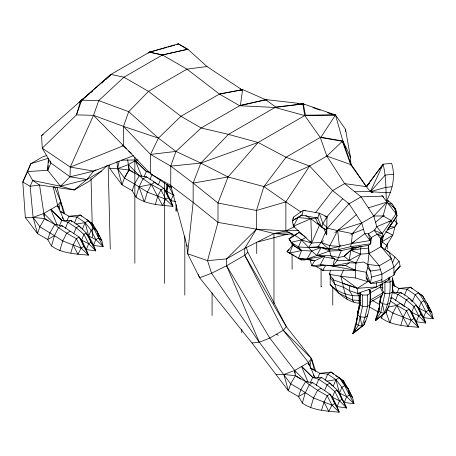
<?xml version="1.0" encoding="UTF-8"?>
<svg xmlns="http://www.w3.org/2000/svg" width="456" height="456" viewBox="0 0 456 456"><rect width="100%" height="100%" fill="white"/><g stroke="black" fill="none" stroke-linecap="round" stroke-linejoin="round"><path stroke-width="0.68" d="M326.929 218.139L326.941 216.737L342.673 198.673L342.673 199.033M387.269 248.999L387.332 243.39M176.084 211.031L176.244 204.624M176.101 211.02L176.244 205.325M46.911 155.439L42.345 157.035L30.763 163.721L27.559 171.536L32.729 180.49L60.517 186.236L70.019 176.82L70.27 167.09L93.514 115.334L98.741 100.616L123.929 77.201L162.433 54.971L187.815 49.231L206.99 66.525L242.113 89.883L240.996 90.522M166.788 193.811L167.021 184.572M166.862 193.766L167.09 184.52M380.766 296.029L378.925 311.02L375.299 320.705L386.357 312.029C391.373 301.285 393.739 289.492 392.644 277.647L392.536 291.943L389.96 293.43L384.915 293.493L383.068 292.427M369.303 289.52L370.226 290.592C370.848 302.413 369.212 314.235 363.945 324.968L352.881 333.644C356.689 320.648 360.44 307.207 360.149 293.567M81.647 101.506L81.709 100.166L110.945 74.408L149.517 52.138L166.52 47.487M106.96 165.67L101.46 171.068L88.789 181.545L74.197 189.97L60.517 186.236L47.737 170.339L48.33 158.312M367.593 314.674L367.525 315.877L364.948 317.365L359.995 316.738L357.612 314.629L360.035 305.013L360.149 302.1C356.324 312.377 358.41 323.851 352.881 333.644L362.035 326.068L363.945 324.968L365.136 320.961M387.554 308.017L386.357 312.029L384.454 313.13L380.737 312.628L378.925 311.02L380.224 298.087M25.337 217.461L33.106 217.415L44.614 218.601L54.788 224.477L61.948 225.635L79.15 237.091L81.544 240.169L86.292 249.557L88.435 255.149C75.867 253.924 62.136 253.593 51.505 246.001L47.686 239.508L37.512 233.632L25.337 217.461L22.8 182.058L27.559 171.536L47.737 170.339L48.091 165.613M48.296 162.912L48.547 159.532M369.827 281.62L367.781 281.677L355.651 278.012L355.338 270.226L355.959 263.021L360.616 254.123L360.616 248.828L361.112 246.422M305.104 236.493L298.937 232.509L289.036 238.893L291.173 242.284L298.463 246.992L308.524 247.505L317.997 246.759L328.742 248.947L351.302 243.641L364.737 233.666L368.374 233.78L371.315 237.599L370.757 243.76L368.482 245.345L352.858 248.013L341.282 250.618L329.808 250.96L306.973 258.997L298.463 258.444L287.001 251.57L292.792 245.157L293.96 244.484M381.906 279.727L370.42 283.318L371.509 277.117L370.449 271.052L367.781 264.486L369.001 253.587L368.482 245.345L369.001 253.587L379.272 265.745L381.906 274.17L381.906 282.059L374.615 283.227L370.42 283.318L366.225 277.846L366.225 272.243L367.781 267.718L367.781 264.486L363.557 262.04L355.959 263.021L349.325 262.77L333.022 265.894L320.163 264.913L311.63 265.768L310.205 259.903M357.806 311.032L356.512 323.965L358.325 325.573L362.035 326.068L364.948 317.365L367.542 306.369L367.542 294.986L370.118 293.499L369.086 289.469L370.226 290.592L370.118 304.882L367.542 306.369L362.497 306.438L360.035 305.013L360.035 293.63L360.656 292.313M386.545 200.714C392.833 189.479 395.54 175.811 391.641 163.333L383.12 164.2L366.367 186.669L344.639 183.62L332.606 190.568L315.66 212.513M240.375 105.592L242.615 89.547L265.586 99.664L275.732 107.057L303.348 103.894L335.473 114.958L345.557 129.401L350.276 156.311L351.052 165.688M355.959 263.021L349.131 260.393L350.881 250.372L352.858 248.013L354.796 247.34M330.201 277.761L334.841 284.282L343.887 287.451L349.325 290.592L357.35 293.43L360.035 293.63L362.497 295.055L362.497 306.438L358.325 325.573L352.881 333.644L353.685 331.717M385.861 281.209L384.915 282.11L384.915 293.493L380.737 312.628L375.299 320.705L379.016 308.307M383.633 234.977L381.034 246.639L369.001 253.587L360.616 254.123L350.881 250.372L344.075 256.3L338.46 257.543L330.697 255.748L316.8 255.377C308.501 249.455 303.787 239.577 294.28 235.199M127.663 159.771L129.128 169.809L139.308 175.685L146.507 176.814L163.738 188.254L166.132 191.332L170.852 200.737L172.989 206.334C160.421 205.126 146.729 204.698 136.059 197.18L132.206 190.716L122.026 184.84L117.625 168.617L119.13 161.042M389.943 302.932L387.366 304.42L382.407 303.799L380.03 301.684L381.296 295.425M59.081 209.327L60.676 201.495L56.977 187.199M309.898 366.379L311.499 358.547L286.351 326.695L244.741 255.257L244.741 248.4L256.466 229.163L256.466 210.472L263.887 186.589L286.003 157.24L320.277 137.45L342.393 141.263L342.855 140.995L335.473 114.958L305.423 115.163L303.348 103.894L264.218 99.391M389.259 277.345L388.689 279.967L376.662 286.915L357.35 293.43L359.066 295.904L359.066 303.28C346.976 301.963 338.147 293.008 330.201 284.618L330.201 274.558M370.42 283.318L366.225 272.243L355.338 270.226L345.437 265.54L333.022 265.894L334.573 258.803L330.697 255.748L329.808 250.96L328.742 248.947L321.098 242.33L311.63 243.082L301.564 239.907L291.173 242.284M392.314 290.404L392.644 289.03M369.913 302.374L381.946 295.425L382.259 294.177M390.188 224.876L389.72 226.729L387.532 229.505M380.03 301.684L381.587 295.505M330.543 270.311L329.477 274.375L333.518 279.927L336.619 290.113L338.808 293.208L352.431 300.014L360.348 300.487M381.786 237.171L380.726 241.167L381.034 246.639L391.305 258.803L393.933 267.222L393.933 275.11L381.906 282.059M375.539 222.334L383.086 215.939L386.962 202.145L381.792 195.202M51.505 246.001L54.486 235.666L58.453 227.652L61.948 225.635L62.694 226.638M136.059 197.18L139.046 186.852L143.007 178.837L146.507 176.814L147.248 177.817M302.322 403.053L305.303 392.724L309.271 384.71L312.77 382.687L329.967 394.149L332.361 397.222L337.109 406.609L339.253 412.207C326.684 410.981 312.953 410.651 302.322 403.053L298.509 396.566L288.329 390.689L251.957 342.946L199.62 277.767L187.644 253.753L186.766 245.054L170.755 185.438L170.755 166.115L175.959 151.409L201.17 127.976L239.674 105.746L265.033 100.041L267.136 100.274M390.695 297.58L392.006 297.785L409.237 309.225L411.631 312.297L416.351 321.708L418.488 327.305C405.92 326.097 392.228 325.664 381.558 318.151L382.681 314.275M70.805 253.029L73.194 244.986L76.38 238.693L79.15 237.091L88.435 255.149L81.134 248.081L76.38 238.693L66.736 233.21L58.453 227.652L54.788 224.477L50.057 232.674L47.686 239.508L54.486 235.666L62.751 240.945L81.134 248.081L83.898 246.479L81.544 240.169L80.347 239.417M155.399 204.191L157.782 196.148L160.974 189.856L163.738 188.254L172.989 206.334L165.688 199.261L160.974 189.856L151.335 184.366L143.007 178.837L139.308 175.685L134.571 183.882L132.206 190.716M321.622 410.087L324.011 402.044L327.203 395.745L329.967 394.149L339.253 412.207L331.951 405.133L327.203 395.745L317.553 390.268L309.271 384.71L305.611 381.529L295.431 375.658L283.928 374.467L276.159 374.513M400.892 325.162L403.281 317.119L406.473 310.827L409.237 309.225L418.488 327.305L411.187 320.232L406.473 310.827L396.834 305.338L390.171 300.909M59.764 250.794L62.751 240.945L66.736 233.21L70.195 231.215M310.587 407.846L313.568 398.002L317.553 390.268L321.018 388.267M326.77 234.378L326.941 216.737L319.251 213.174L303.308 210.279L293.39 217.176L292.267 220.864L293.39 226.256L311.63 243.082L308.524 247.505L321.098 247.597L329.808 250.96M302.231 214.856L292.267 220.864L301.809 215.198L303.308 210.279L305.338 210.832M370.118 301.735L370.734 299.826L370.175 298.537M381.946 295.425L383.684 291.105M376.371 318.134L375.299 320.705L384.454 313.13C388.9 301.815 391.248 289.742 389.641 277.601M132.559 172.129L129.128 169.809L124.391 178.005L122.026 184.84L109.856 168.663L109.6 165.123M378.406 312.862L377.705 311.682L379.643 306.096M337.212 231.922L337.679 230.593L356.307 214.77M171.815 187.9L150.514 173.747L123.485 145.72L123.485 126.392L128.712 111.674L148.502 91.377L187.006 69.147L206.99 66.525M370.848 238.893L371.315 237.599L377.14 234.241L382.202 233.58L396.093 213.704L395.899 210.17L394.828 208.153L392.183 205.867M298.349 230.326L285.861 230.901L273.965 233.546L244.741 248.4L226.586 258.883L207.548 260.667L187.644 253.753L193.162 202.424L193.162 183.101L200.817 163.088L228.433 134.366L275.036 107.462L303.348 103.894L301.963 104.082M320.739 137.53L335.473 114.958L304.728 115.567L258.125 142.471L228.08 176.962L217.996 203.045L217.996 222.368L207.548 260.667L211.544 273.241L259.344 342.285L290.7 383.855L300.875 389.732L313.568 398.002L331.951 405.133L334.721 403.537L332.361 397.222L334.755 391.385L337.127 390.017L339.52 393.089L346.606 407.96L337.109 406.609L334.721 403.537M298.937 232.509L289.036 238.893L292.792 245.157L289.691 253.103L301.564 250.498L311.63 251.011L321.098 247.597L316.8 255.377L334.573 258.803L337.297 260.37L349.131 260.393L360.616 254.123M305.269 259.937L301.564 259.96L298.463 258.444L301.564 250.498L298.463 246.992L301.564 239.907L306.221 237.217M371.315 237.599L370.175 240.523L370.757 243.76L350.527 246.719L338.494 249.592L328.742 248.947L317.997 246.759L321.098 242.33L325.612 232.047M384.904 249.717L386.614 245.322L392.827 235.171L394.913 226.957L397.056 223.714L395.722 217.54M65.419 228.399L67.898 222.197L70.897 220.47C82.992 226.928 91.565 237.975 95.788 250.903L86.292 249.557L83.898 246.479M74.368 223.235L76.847 217.033L80.341 215.015L92.574 223.725L97.048 231.215L101.802 240.603L103.141 246.656L93.451 245.425L91.057 242.347L86.309 232.959L83.932 234.333L81.544 240.169L88.686 243.721L95.788 250.903L91.057 242.347L88.698 236.037L85.124 222.596L76.847 217.033L68.993 216.281L59.998 211.088M149.978 179.584L151.962 174.619M316.236 385.457L318.715 379.255L321.714 377.522L329.962 383.103L337.127 390.017L346.606 407.96L345.426 407.276M325.185 380.293L327.664 374.091L331.164 372.067L343.391 380.783L347.871 388.267L352.619 397.655L353.964 403.714L344.269 402.477L341.875 399.405L339.52 393.089L335.941 379.648L327.664 374.091L319.81 373.333L317.741 377.716M395.477 300.555L397.957 294.354L400.955 292.621C413.113 299.011 421.629 310.126 425.847 323.059L416.351 321.708L413.957 318.63L411.631 312.297L410.554 311.448M404.421 295.385L406.9 289.184L410.4 287.166L422.672 295.853L427.141 303.348L431.855 312.753L433.2 318.812L423.504 317.575L421.116 314.497L416.396 305.092L414.025 306.466L411.631 312.297L418.739 315.871L425.847 323.059L421.116 314.497L418.79 308.165L416.773 306.232M389.903 276.952L388.689 279.967L388.689 277.909M392.536 262.741L394.902 256.939L389.122 252.162L381.034 246.639L380.515 238.397L374.199 230.422L376.77 226.717L391.271 220.561L392.052 222.75L389.72 226.729L388.255 228.142M86.144 219.37L88.584 220.596L93.862 228.598L103.141 246.656L95.84 239.588L88.698 236.037L91.092 230.2L93.862 228.598L97.048 231.215L99.436 236.499M86.292 249.557L88.686 243.721L91.057 242.347M93.451 245.425L95.84 239.588L98.61 237.986L101.802 240.603L100.109 237.673M170.852 200.737L173.24 194.9L168.526 185.495L166.132 191.332L168.458 197.665L170.852 200.737L175.6 201.41M335.741 375.812L339.406 377.653L344.679 385.656L353.964 403.714L346.663 396.64L339.52 393.089L341.909 387.252L344.679 385.656L347.871 388.267L350.254 393.556L349.547 392.399M337.109 406.609L339.503 400.773L341.875 399.405M344.269 402.477L346.663 396.64L349.427 395.044L352.619 397.655L350.59 394.144M416.351 321.708L418.739 315.871L421.116 314.497M423.504 317.575L425.898 311.739L428.668 310.137L431.855 312.753L428.822 307.475M73.729 233.614L76.175 227.761L79.144 226.045L80.854 228.165M82.405 229.1L85.124 222.596L88.584 220.596L97.048 231.215L98.61 237.986M158.329 184.777L160.506 179.567M324.552 390.672L326.998 384.813L329.962 383.103L332.099 385.747M333.228 386.158L335.941 379.648L339.406 377.653L347.871 388.267L349.427 395.044M403.828 305.742L406.273 299.888L409.243 298.173L412.23 301.878L415.222 294.724L418.682 292.723L423.949 300.732L433.2 318.812L425.898 311.739L418.79 308.165L421.179 302.334L423.949 300.732L427.141 303.348L429.523 308.632M329.962 273.218L329.477 274.375L340.786 276.239L355.651 278.012M47.737 170.339L50.907 163.043L50.223 161.036M347.301 299.712C343.978 292.228 343.1 284.088 340.786 276.239L343.522 269.946M309.829 241.127L311.63 243.082L319.388 225.412L310.878 218.703L305.719 215.511M326.741 229.476L327.305 228.194L349.039 203.803L361.067 196.855L382.801 196.154L383.684 197.152M354.7 191.725L370.432 191.628L383.12 164.2C386.004 175.919 385.924 188.054 386.243 200.041M59.525 225.389L61.891 220.379L70.897 220.47L72.014 221.969M66.918 220.664L68.993 216.281L80.341 215.015L81.829 216.304M144.039 176.592L146.405 171.581L149.192 171.604M310.342 382.442L312.708 377.431L321.714 377.522M396.937 292.837L399.006 288.454L410.4 287.166L412.384 288.882M393.933 275.11L395.962 270.904L400.157 266.15L399.063 261.214L394.902 256.939M292.256 233.791L286.003 234.555L273.965 233.546L256.466 229.163L217.996 222.368L193.162 202.424L170.755 185.438L150.514 173.747L150.514 154.424L158.437 138.151L180.929 116.286L219.433 94.061L242.113 89.883L240.192 88.954M81.134 248.081L77.942 254.374L73.194 244.986M168.458 197.665L165.688 199.261L162.501 205.559L151.335 184.366L139.046 186.852L124.391 178.005L117.625 168.617L116.941 161.544M331.951 405.133L328.759 411.432L324.011 402.044M413.957 318.63L411.187 320.232L408 326.524L396.834 305.338L387.959 307.127M338.882 229.904L337.679 230.593L329.808 245.693L328.742 248.947L330.133 249.13M324.604 256.58L320.163 264.913L323.441 264.907M311.63 243.082L310.878 218.703L293.39 226.256L298.042 217.535L310.878 218.703L315.769 218.105M372.187 192.711L370.432 191.628L371.098 190.391M48.644 158.181L30.763 163.721L22.8 182.058L30.113 186.276L39.558 185.045L44.614 218.601L39.877 226.803L37.512 233.632L33.106 217.415L30.113 186.276L32.729 180.49L39.558 185.045L74.197 189.97L86.868 179.493L101.46 171.068M294.542 235.45L285.861 230.901L256.466 229.163L226.586 258.883L226.586 265.74L269.787 338.056L294.701 370.466L295.431 375.658L290.7 383.855L288.329 390.689L283.928 374.467L294.701 370.466L308.49 362.503L311.499 358.547L283.29 330.264L244.741 255.257L247.859 252.276L246.388 247.642M323.652 256.568L314.731 260.684L306.973 258.997L311.63 251.011M124.391 178.005L129.128 169.809M311.499 260.131L314.731 260.684L311.63 265.768L316.287 266.566L324.666 265.141M370.015 292.974L380.247 287.069L382.424 283.546M326.063 264.907L322.654 270.271L316.287 266.566M388.147 228.131L389.72 226.729L397.028 215.802C396.298 209.714 393.1 202.51 386.87 200.532M294.616 226.632L285.861 230.901L285.861 201.905L309.624 166.047L326.866 156.089L342.393 141.263L345.876 148.462M383.12 164.2L366.367 186.669L370.432 191.628L373.19 192.329M353.696 332.515L352.881 333.644L355.794 330.674M376.114 319.57L375.299 320.705L376.759 319.217M333.022 265.894L337.297 260.37L341.282 250.618L338.494 249.592L339.424 246.422L337.679 230.593L327.305 228.194M380.686 241.144L380.515 238.397L381.393 237.285M60.517 186.236L86.868 179.493L93.674 171.12L96.022 169.769M79.179 102.617L80.558 100.998L110.945 74.408L123.929 77.201L148.502 91.377L180.929 116.286L201.17 127.976L228.433 134.366L258.125 142.471L286.003 157.24L309.624 166.047L332.606 190.568L349.039 203.803L361.745 222.984L364.737 233.666L370.175 240.523L351.302 243.641L350.527 246.719L352.858 248.013L356.723 246.998M399.063 261.214L393.933 267.222L381.906 274.17L371.509 277.117M251.957 342.946L259.344 342.285L269.787 338.056L283.29 330.264L286.351 326.695L247.859 252.276M380.515 238.397L382.783 236.812L397.028 215.802L396.093 213.704L394.828 208.153L386.962 202.145L373.777 216.036L361.745 222.984L350.932 235.114M390.501 192.358L386.243 192.791L370.432 191.628L385.24 175.075L393.762 174.203M342.393 141.263L350.624 164.519L366.367 186.669L369.2 183.517M320.739 137.182L342.855 140.995L351.052 164.274L366.367 186.669L369.166 183.569M395.158 225.766L397.056 223.714L394.235 220.048M393.933 272.779L400.157 266.15L398.977 266.828M340.923 244.946L339.424 246.422L329.808 245.693L321.098 242.33L323.384 240.711M105.456 79.743L110.945 74.408L105.461 79.612M101.967 82.924L103.962 81.031M148.451 53.124L149.517 52.138L152.401 51.67M352.858 248.013L344.075 256.3L349.131 260.393M86.868 179.493L70.019 176.82L50.907 163.043L42.248 148.171L41.553 135.557L80.558 100.998L89.838 93.417M289.087 249.751L287.001 251.57L293.966 255.331M90.926 92.528L92.562 91.189M388.706 227.555L389.72 226.729L394.913 226.957L387.207 229.898M366.367 186.669L367.513 185.82M349.325 262.77L345.437 265.54L342.604 265.409M334.824 232.617L337.679 230.593L361.745 222.984M83.482 99.009L80.558 100.998L76.483 114.883L42.248 148.171L70.27 167.09L93.674 171.12L133.54 155.621M177.15 44.528L178.342 43.793L187.815 49.231L187.815 49.59L178.758 44.135M386.739 246.622L386.614 245.322L381.963 241.8L392.827 235.171L385.901 231.54M41.553 135.557L43.371 134.509M242.005 89.9L242.615 89.547L220.128 93.93M109.856 168.663L117.625 168.617L128.398 164.616L136.441 159.97M264.862 100.081L265.586 99.664L240.369 105.347M158.032 184.931L154.795 182.371L151.335 184.366L147.351 192.101L144.364 201.951L139.046 186.852L147.351 192.101L165.688 199.261M349.815 156.579L350.276 156.311L342.855 140.995L342.855 142.215M198.331 274.495L199.62 277.767L211.544 273.241L226.586 265.74L244.741 255.257M353.594 232.965L352.431 233.637L337.679 230.593M354.34 241.885L351.302 243.641L352.431 233.637L363.506 229.277M375.237 229.824L368.374 233.78L370.175 240.523L369.195 239.537M388.843 221.964L391.271 220.561L383.086 215.939L373.777 216.036L361.067 196.855L344.639 183.62L326.866 156.089L320.277 137.45L304.728 115.567L302.847 104.185L301.45 104.031M368.659 248.092L360.616 248.828L350.881 250.372L352.083 249.677M395.95 224.352L397.056 223.714M321.776 286.499L321.081 286.898L321.081 268.476M392.536 280.56L389.96 282.047L384.915 282.11M370.734 299.826L382.766 292.883L380.247 287.069L380.247 284.327M390.507 298.651L392.006 297.785M177.15 44.477L178.342 43.793L149.448 52.178L162.433 54.971L187.006 69.147L219.433 94.061L239.674 105.746L275.036 107.462L304.728 115.567M187.815 49.231L162.45 54.959L149.517 52.138M305.303 392.724L298.509 396.566L300.875 389.732L305.611 381.529L312.77 382.687M158.437 138.151L123.485 126.392L93.514 115.334L76.483 114.883L81.709 100.166L98.741 100.616L128.712 111.674L158.437 138.151L175.959 151.409L200.817 163.088L228.08 176.962L263.887 186.589L309.624 166.047L308.324 166.582M350.881 250.372L359.944 246.388M70.27 167.09L123.485 145.72L126.614 148.559M258.125 142.471L200.817 163.088L170.755 166.115L150.514 154.424L123.485 126.392M368.334 207.822L386.962 202.145L396.093 213.704M300.988 212.063L285.861 201.905L256.466 210.472L217.996 203.045L193.162 183.101L170.755 166.115M370.432 191.628L385.73 187.387L392.114 186.738M167.876 47.111L174.676 45.252M258.125 241.902L287.371 234.219M70.019 176.82L93.674 171.12M360.371 295.63C349.421 296.765 337.896 292.49 330.201 284.618M193.162 183.101L228.08 176.962M383.086 215.939L384.459 215.699M306.973 258.997L322.854 256.329M75.856 224.147L85.124 222.596L91.092 230.2L95.84 239.588M326.678 381.199L335.941 379.648L341.909 387.252L346.663 396.64M149.448 52.178L150.879 51.95M380.503 269.69L370.449 271.052L367.781 267.718M150.514 154.424L175.959 151.409M319.81 373.333L331.164 372.067L333.638 374.216M323.994 270.169L322.654 270.271L355.338 270.226L327.459 265.158M325.573 216.822L326.941 216.737L322.899 223.662L321.771 227.35L326.017 229.585L326.684 235.017M290.044 232.708L273.965 233.546L273.965 303.639M362.497 295.055L367.542 294.986M121.655 160.159L137.929 159.953M353.229 270.174L355.338 270.226M387.509 201.062L388.848 201.13L386.984 200.629M316.8 255.377L318.157 255.474M399.006 288.454L406.9 289.184L415.222 294.724L421.179 302.334L425.898 311.739M297.244 103.569L298.646 103.723M367.781 264.486L379.272 265.745L391.305 258.803L389.122 252.162L386.711 250.76M325.561 216.583L326.941 216.737L324.917 216.184M117.625 168.617L129.128 170.037L128.398 164.616L139.365 175.606M298.463 258.444L314.731 260.684M301.809 215.198L317.747 218.093L321.771 227.35L317.809 223.121L315.313 217.461L317.747 218.093L319.251 213.174L322.899 223.662L326.77 227.128L326.017 229.585L324.205 229.089L317.809 223.121M283.945 234.11L286.003 234.555M389.629 203.296L392.109 203.969M153.467 181.984L154.795 182.371M331.358 257.862L334.573 258.803M150.44 172.784L146.405 171.581L135.295 160.637L141.81 176.552M332.686 278.103L333.518 279.927L357.35 288.312L376.662 286.915L376.662 282.8M342.336 283.227L357.35 288.312L367.781 281.677L366.225 277.846L367.382 278.622M302.847 104.185L304.186 104.646M312.884 107.639L320.249 110.175M327.607 112.712L334.966 115.248M319.388 225.412L321.366 226.108M326.866 156.089L350.624 164.519L350.288 161.207M380.247 287.069L382.903 288.021M122.151 145.225L123.485 145.72L126.335 148.576M411.187 320.232L392.85 313.072L386.916 309.322M374.199 230.422L382.202 233.58L382.783 236.812L377.14 234.241M150.514 173.747L152.344 174.597M332.361 397.222L339.503 400.773L346.606 407.96M60.591 211.573L63.549 213.134L60.676 201.495L54.583 186.715M310.222 367.998L314.366 370.192L311.499 358.547L310.331 357.738M347.877 203.131L349.039 203.803M386.124 231.739L387.908 232.765M392.377 284.63L399.547 288.768M368.995 289.879L370.226 290.592M372.29 300.356L379.472 304.505M369.32 306.848L377.705 311.682M310.222 367.798L320.351 373.646M292.792 245.157L301.564 250.498L294.28 245.79L291.857 242.609M295.135 256.044L296.303 256.756M298.059 257.822L301.564 259.96M419.11 293.601L422.672 295.853L424.16 299.056M340.438 378.896L343.391 380.783L344.884 383.986M88.441 221.086L89.621 221.844M90.801 222.596L92.574 223.725L93.469 225.646M295.431 375.658L300.578 379.141M44.614 218.601L48.045 220.926M54.486 235.666L39.877 226.803L33.106 217.415L43.884 213.408L57.673 205.451L60.676 201.495L64.826 213.955M263.887 186.589L285.861 201.905M276.541 334.162L278.285 335.382M340.786 276.239L357.35 288.312L357.35 293.43M404.614 306.751L400.294 303.343L396.834 305.338L392.85 313.072L389.863 322.922L385.93 311.762M165.055 190.477L173.24 194.9L174.186 195.858M170.002 186.145L171.627 187.519M128.712 150.959L131.368 153.324M336.995 390.672L339.52 393.089M86.68 234.105L88.698 236.037M135.295 160.637L146.416 171.53M308.113 382.402L301.598 366.487L313.226 377.876M57.296 225.35L50.776 209.429L61.902 220.328M301.598 366.487L312.708 377.431L318.715 379.255L326.998 384.813L334.755 391.385L339.503 400.773M50.776 209.429L61.891 220.379L67.898 222.197L76.175 227.761L83.932 234.333L88.686 243.721M306.17 381.951L294.701 370.466L294.895 373.304M54.851 224.398L43.884 213.408L44.078 216.252M381.227 232.588L382.202 233.58L376.77 226.717L373.777 216.036M93.514 115.334L123.485 145.72M394.423 208.66L395.899 210.17M283.29 330.264L308.49 362.503L314.874 377.574M289.036 238.893L290.649 241.013M401.696 293.624L400.955 292.621L391.903 292.552L397.957 294.354L406.273 299.888L414.025 306.466L418.739 315.871M353.981 302.14L352.431 300.014L352.431 295.659L349.325 290.592L349.325 285.473M380.509 316.384L381.558 318.151M313.42 375.111L314.68 377.659M62.284 217.415L62.917 218.692M226.586 265.74L259.344 342.285M392.405 288.762L394.07 292.695M64.051 220.516L57.673 205.451L53.096 186.487M186.766 245.054L187.279 246.36M324.205 229.089L326.257 234.373M392.439 278.918L395.056 286.784M311.499 358.547L315.86 371.668M392.382 280.52L393.562 285.308M309.06 364.982L308.49 362.503L309.06 365.096M58.243 207.925L57.673 205.451L57.958 206.745M427.141 303.348L428.668 310.137M382.407 303.799L384.454 313.13M359.995 316.738L362.035 326.068M128.398 164.616L128.592 167.455M108.152 165.22L110.272 249.027M91.023 178.336L92.539 237.205M382.561 283.467L382.561 284.892M382.453 282.823L382.453 290.649M381.963 237.166L381.963 241.8M350.276 156.311L350.276 157.696M350.276 161.851L350.276 163.237M345.557 129.401L345.557 131.47M332.772 287.286L332.772 305.081M305.423 115.163L305.423 115.556M293.39 217.176L293.39 218.572M293.39 224.158L293.39 226.256M292.085 233.82L292.085 236.658M292.085 243.766L292.085 245.898M292.085 254.431L292.085 269.353M275.732 107.057L275.732 107.377M256.728 242.221L256.728 253.616M241.771 329.147L241.771 332.686M212.08 292.803L212.08 315.546M184.817 236.043L184.817 295.129M164.576 182.297L164.576 283.444M134.845 157.246L134.845 263.203"/></g></svg>
